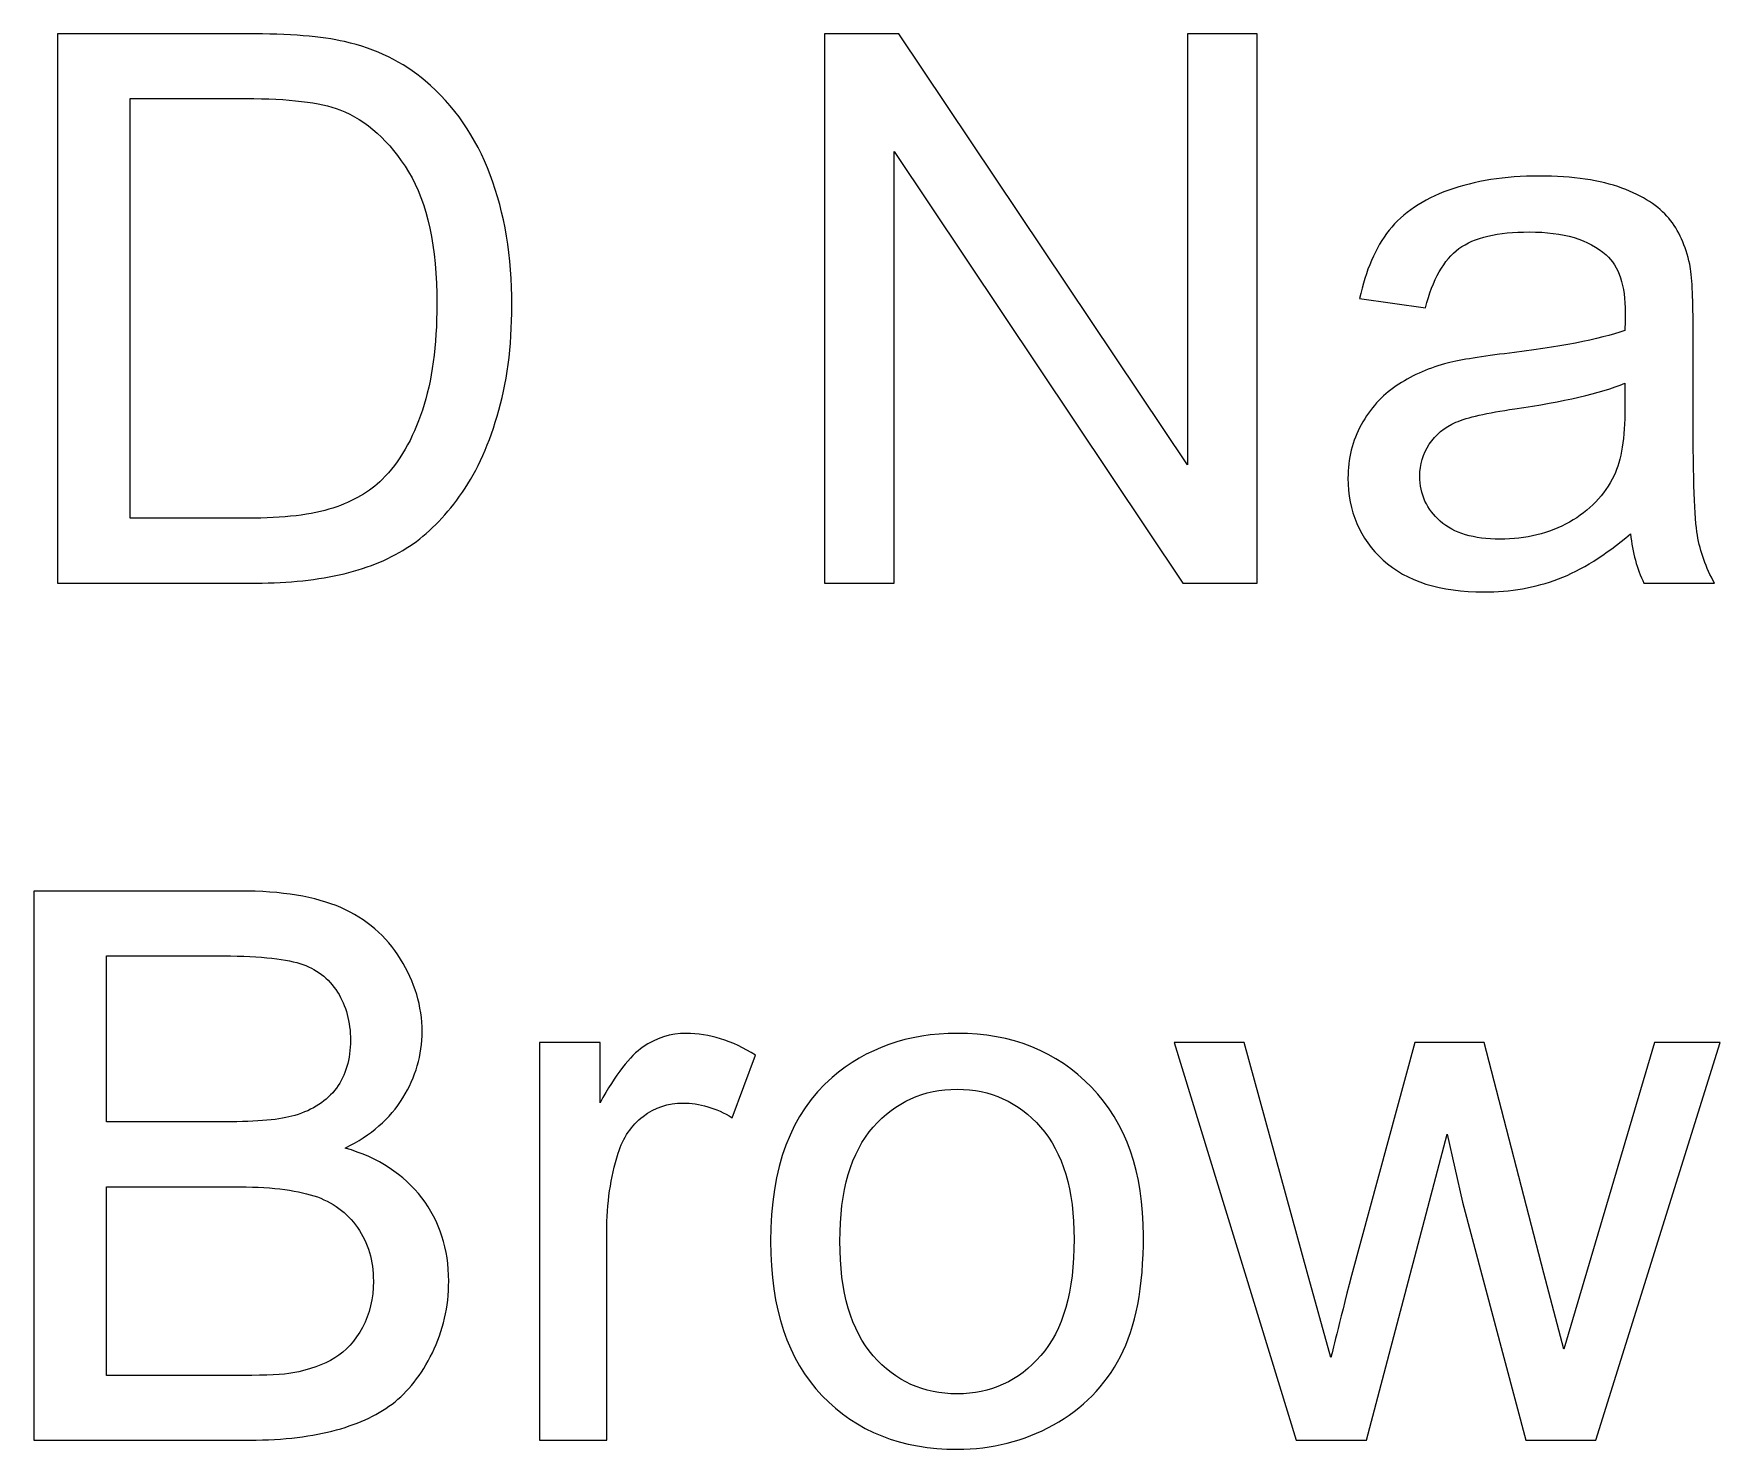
# Model space of a CAD drawing. Header units: centimetres. Extents: x -24.8 to 34.2, y -10 to 25.5.
# Drawn here: x -18.98 to -11.22, y 18.94 to 25.45 of the extents above; entities that cross this region are included whole.
import ezdxf

# ---------------------------------------------------------------- set-up
doc = ezdxf.new("R2010")
doc.units = ezdxf.units.CM
doc.header["$MEASUREMENT"] = 0
doc.layers.add('Layer 1', color=7, linetype='Continuous')

msp = doc.modelspace()

# ---------------------------------------------------------------- linework, layer by layer
at = {"layer": 'Layer 1', "color": 250}
for points, knots in [([(-18.86542, 22.92589), (-18.86542, 22.92589), (-18.86542, 25.45119), (-18.86542, 25.45119), (-18.86542, 25.45119), (-18.86542, 25.45119), (-17.99583, 25.45119), (-17.99583, 25.45119), (-17.99583, 25.45119), (-17.79945, 25.45119), (-17.64952, 25.43884), (-17.54604, 25.41473), (-17.54604, 25.41473), (-17.4014, 25.38181), (-17.27793, 25.32125), (-17.17562, 25.23423), (-17.17562, 25.23423), (-17.04274, 25.12134), (-16.94279, 24.97788), (-16.87694, 24.80266), (-16.87694, 24.80266), (-16.8105, 24.62745), (-16.77757, 24.42754), (-16.77757, 24.20235), (-16.77757, 24.20235), (-16.77757, 24.01068), (-16.79991, 23.84076), (-16.84519, 23.69259), (-16.84519, 23.69259), (-16.88987, 23.54443), (-16.9469, 23.42154), (-17.01746, 23.32453), (-17.01746, 23.32453), (-17.08743, 23.22751), (-17.16386, 23.15108), (-17.24735, 23.09581), (-17.24735, 23.09581), (-17.33026, 23.03995), (-17.4308, 22.99762), (-17.54839, 22.96881), (-17.54839, 22.96881), (-17.66657, 22.94), (-17.8018, 22.92589), (-17.95408, 22.92589), (-17.95408, 22.92589), (-17.95408, 22.92589), (-18.86542, 22.92589), (-18.86542, 22.92589)], [0, 0, 0, 0, 0.0833333, 0.0833333, 0.0833333, 0.0833333, 0.1666667, 0.1666667, 0.1666667, 0.1666667, 0.25, 0.25, 0.25, 0.25, 0.3333333, 0.3333333, 0.3333333, 0.3333333, 0.4166667, 0.4166667, 0.4166667, 0.4166667, 0.5, 0.5, 0.5, 0.5, 0.5833333, 0.5833333, 0.5833333, 0.5833333, 0.6666667, 0.6666667, 0.6666667, 0.6666667, 0.75, 0.75, 0.75, 0.75, 0.8333333, 0.8333333, 0.8333333, 0.8333333, 0.9166667, 0.9166667, 0.9166667, 0.9166667, 1, 1, 1, 1]), ([(-15.34118, 22.92589), (-15.34118, 22.92589), (-15.34118, 25.45119), (-15.34118, 25.45119), (-15.34118, 25.45119), (-15.34118, 25.45119), (-14.9984, 25.45119), (-14.9984, 25.45119), (-14.9984, 25.45119), (-14.9984, 25.45119), (-13.67196, 23.46858), (-13.67196, 23.46858), (-13.67196, 23.46858), (-13.67196, 23.46858), (-13.67196, 25.45119), (-13.67196, 25.45119), (-13.67196, 25.45119), (-13.67196, 25.45119), (-13.35152, 25.45119), (-13.35152, 25.45119), (-13.35152, 25.45119), (-13.35152, 25.45119), (-13.35152, 22.92589), (-13.35152, 22.92589), (-13.35152, 22.92589), (-13.35152, 22.92589), (-13.6943, 22.92589), (-13.6943, 22.92589), (-13.6943, 22.92589), (-13.6943, 22.92589), (-15.02074, 24.91026), (-15.02074, 24.91026), (-15.02074, 24.91026), (-15.02074, 24.91026), (-15.02074, 22.92589), (-15.02074, 22.92589), (-15.02074, 22.92589), (-15.02074, 22.92589), (-15.34118, 22.92589), (-15.34118, 22.92589)], [0, 0, 0, 0, 0.1, 0.1, 0.1, 0.1, 0.2, 0.2, 0.2, 0.2, 0.3, 0.3, 0.3, 0.3, 0.4, 0.4, 0.4, 0.4, 0.5, 0.5, 0.5, 0.5, 0.6, 0.6, 0.6, 0.6, 0.7, 0.7, 0.7, 0.7, 0.8, 0.8, 0.8, 0.8, 0.9, 0.9, 0.9, 0.9, 1, 1, 1, 1]), ([(-18.53146, 23.22399), (-18.53146, 23.22399), (-17.9923, 23.22399), (-17.9923, 23.22399), (-17.9923, 23.22399), (-17.82591, 23.22399), (-17.69479, 23.23927), (-17.60013, 23.27044), (-17.60013, 23.27044), (-17.50547, 23.3016), (-17.43021, 23.34511), (-17.37377, 23.40155), (-17.37377, 23.40155), (-17.29439, 23.48034), (-17.23265, 23.58735), (-17.18856, 23.72081), (-17.18856, 23.72081), (-17.14446, 23.85487), (-17.12212, 24.01656), (-17.12212, 24.20765), (-17.12212, 24.20765), (-17.12212, 24.47164), (-17.16563, 24.67449), (-17.25206, 24.81619), (-17.25206, 24.81619), (-17.33908, 24.95847), (-17.44432, 25.05314), (-17.56838, 25.10135), (-17.56838, 25.10135), (-17.65775, 25.13604), (-17.80239, 25.15309), (-18.00053, 25.15309), (-18.00053, 25.15309), (-18.00053, 25.15309), (-18.53146, 25.15309), (-18.53146, 25.15309), (-18.53146, 25.15309), (-18.53146, 25.15309), (-18.53146, 23.22399), (-18.53146, 23.22399)], [0, 0, 0, 0, 0.1, 0.1, 0.1, 0.1, 0.2, 0.2, 0.2, 0.2, 0.3, 0.3, 0.3, 0.3, 0.4, 0.4, 0.4, 0.4, 0.5, 0.5, 0.5, 0.5, 0.6, 0.6, 0.6, 0.6, 0.7, 0.7, 0.7, 0.7, 0.8, 0.8, 0.8, 0.8, 0.9, 0.9, 0.9, 0.9, 1, 1, 1, 1]), ([(-11.63585, 23.15167), (-11.75109, 23.05407), (-11.86162, 22.98527), (-11.96746, 22.9447), (-11.96746, 22.9447), (-12.07388, 22.90472), (-12.18794, 22.88473), (-12.30965, 22.88473), (-12.30965, 22.88473), (-12.51073, 22.88473), (-12.66478, 22.93353), (-12.77296, 23.03172), (-12.77296, 23.03172), (-12.88056, 23.12991), (-12.93465, 23.25574), (-12.93465, 23.40802), (-12.93465, 23.40802), (-12.93465, 23.49798), (-12.91466, 23.5797), (-12.8735, 23.65379), (-12.8735, 23.65379), (-12.83293, 23.72787), (-12.77943, 23.78725), (-12.71358, 23.83194), (-12.71358, 23.83194), (-12.64714, 23.87662), (-12.57306, 23.91073), (-12.49015, 23.93366), (-12.49015, 23.93366), (-12.42959, 23.94953), (-12.33787, 23.96541), (-12.21499, 23.98011), (-12.21499, 23.98011), (-11.96452, 24.01009), (-11.7799, 24.04537), (-11.66172, 24.08711), (-11.66172, 24.08711), (-11.66054, 24.12945), (-11.65995, 24.15649), (-11.65995, 24.16767), (-11.65995, 24.16767), (-11.65995, 24.29408), (-11.68935, 24.38345), (-11.74815, 24.4346), (-11.74815, 24.4346), (-11.82693, 24.50516), (-11.94511, 24.53984), (-12.10092, 24.53984), (-12.10092, 24.53984), (-12.24674, 24.53984), (-12.35433, 24.51456), (-12.4243, 24.46341), (-12.4243, 24.46341), (-12.49368, 24.41226), (-12.54483, 24.32171), (-12.57835, 24.19177), (-12.57835, 24.19177), (-12.57835, 24.19177), (-12.88115, 24.23352), (-12.88115, 24.23352), (-12.88115, 24.23352), (-12.85351, 24.36287), (-12.80824, 24.46811), (-12.74533, 24.54749), (-12.74533, 24.54749), (-12.68242, 24.62745), (-12.59069, 24.68919), (-12.47134, 24.73211), (-12.47134, 24.73211), (-12.35198, 24.77503), (-12.21381, 24.79678), (-12.05624, 24.79678), (-12.05624, 24.79678), (-11.89984, 24.79678), (-11.77343, 24.77797), (-11.67583, 24.74152), (-11.67583, 24.74152), (-11.57822, 24.70447), (-11.50649, 24.65861), (-11.46004, 24.60276), (-11.46004, 24.60276), (-11.41418, 24.5469), (-11.38243, 24.47693), (-11.36362, 24.39168), (-11.36362, 24.39168), (-11.35362, 24.33876), (-11.34833, 24.24351), (-11.34833, 24.10593), (-11.34833, 24.10593), (-11.34833, 24.10593), (-11.34833, 23.69259), (-11.34833, 23.69259), (-11.34833, 23.69259), (-11.34833, 23.4039), (-11.34186, 23.22163), (-11.32834, 23.14579), (-11.32834, 23.14579), (-11.31541, 23.06935), (-11.28895, 22.99586), (-11.25014, 22.92589), (-11.25014, 22.92589), (-11.25014, 22.92589), (-11.57411, 22.92589), (-11.57411, 22.92589), (-11.57411, 22.92589), (-11.60586, 22.98998), (-11.62703, 23.06524), (-11.63585, 23.15167)], [0, 0, 0, 0, 0.037037, 0.037037, 0.037037, 0.037037, 0.0740741, 0.0740741, 0.0740741, 0.0740741, 0.1111111, 0.1111111, 0.1111111, 0.1111111, 0.1481481, 0.1481481, 0.1481481, 0.1481481, 0.1851852, 0.1851852, 0.1851852, 0.1851852, 0.2222222, 0.2222222, 0.2222222, 0.2222222, 0.2592593, 0.2592593, 0.2592593, 0.2592593, 0.2962963, 0.2962963, 0.2962963, 0.2962963, 0.3333333, 0.3333333, 0.3333333, 0.3333333, 0.3703704, 0.3703704, 0.3703704, 0.3703704, 0.4074074, 0.4074074, 0.4074074, 0.4074074, 0.4444444, 0.4444444, 0.4444444, 0.4444444, 0.4814815, 0.4814815, 0.4814815, 0.4814815, 0.5185185, 0.5185185, 0.5185185, 0.5185185, 0.5555556, 0.5555556, 0.5555556, 0.5555556, 0.5925926, 0.5925926, 0.5925926, 0.5925926, 0.6296296, 0.6296296, 0.6296296, 0.6296296, 0.6666667, 0.6666667, 0.6666667, 0.6666667, 0.7037037, 0.7037037, 0.7037037, 0.7037037, 0.7407407, 0.7407407, 0.7407407, 0.7407407, 0.7777778, 0.7777778, 0.7777778, 0.7777778, 0.8148148, 0.8148148, 0.8148148, 0.8148148, 0.8518519, 0.8518519, 0.8518519, 0.8518519, 0.8888889, 0.8888889, 0.8888889, 0.8888889, 0.9259259, 0.9259259, 0.9259259, 0.9259259, 0.962963, 0.962963, 0.962963, 0.962963, 1, 1, 1, 1]), ([(-11.66172, 23.84429), (-11.7746, 23.79784), (-11.94335, 23.75903), (-12.16795, 23.72669), (-12.16795, 23.72669), (-12.29554, 23.70847), (-12.38608, 23.68789), (-12.43841, 23.66496), (-12.43841, 23.66496), (-12.49133, 23.64203), (-12.53249, 23.60851), (-12.56071, 23.56383), (-12.56071, 23.56383), (-12.58952, 23.51973), (-12.60422, 23.47093), (-12.60422, 23.41684), (-12.60422, 23.41684), (-12.60422, 23.33394), (-12.57247, 23.26514), (-12.51014, 23.20988), (-12.51014, 23.20988), (-12.44782, 23.1552), (-12.3561, 23.12756), (-12.23557, 23.12756), (-12.23557, 23.12756), (-12.11621, 23.12756), (-12.00979, 23.15343), (-11.91689, 23.20576), (-11.91689, 23.20576), (-11.82399, 23.25809), (-11.7552, 23.32982), (-11.71169, 23.42037), (-11.71169, 23.42037), (-11.67818, 23.49033), (-11.66172, 23.59381), (-11.66172, 23.73022), (-11.66172, 23.73022), (-11.66172, 23.73022), (-11.66172, 23.84429), (-11.66172, 23.84429)], [0, 0, 0, 0, 0.1, 0.1, 0.1, 0.1, 0.2, 0.2, 0.2, 0.2, 0.3, 0.3, 0.3, 0.3, 0.4, 0.4, 0.4, 0.4, 0.5, 0.5, 0.5, 0.5, 0.6, 0.6, 0.6, 0.6, 0.7, 0.7, 0.7, 0.7, 0.8, 0.8, 0.8, 0.8, 0.9, 0.9, 0.9, 0.9, 1, 1, 1, 1]), ([(-18.97508, 18.98478), (-18.97508, 18.98478), (-18.97508, 21.51008), (-18.97508, 21.51008), (-18.97508, 21.51008), (-18.97508, 21.51008), (-18.02729, 21.51008), (-18.02729, 21.51008), (-18.02729, 21.51008), (-17.83444, 21.51008), (-17.67981, 21.48421), (-17.56339, 21.43364), (-17.56339, 21.43364), (-17.44638, 21.38249), (-17.35525, 21.3037), (-17.2894, 21.19728), (-17.2894, 21.19728), (-17.22355, 21.09145), (-17.19003, 20.98032), (-17.19003, 20.86391), (-17.19003, 20.86391), (-17.19003, 20.75631), (-17.21943, 20.65459), (-17.27823, 20.55934), (-17.27823, 20.55934), (-17.33644, 20.46409), (-17.42522, 20.38707), (-17.5434, 20.32827), (-17.5434, 20.32827), (-17.39053, 20.28359), (-17.27352, 20.20715), (-17.19121, 20.09956), (-17.19121, 20.09956), (-17.10889, 19.99137), (-17.06774, 19.86378), (-17.06774, 19.71679), (-17.06774, 19.71679), (-17.06774, 19.59861), (-17.09302, 19.48866), (-17.143, 19.38695), (-17.143, 19.38695), (-17.19297, 19.28523), (-17.25471, 19.20703), (-17.3282, 19.15176), (-17.3282, 19.15176), (-17.4017, 19.09649), (-17.49401, 19.05534), (-17.60455, 19.02711), (-17.60455, 19.02711), (-17.71508, 18.99889), (-17.8509, 18.98478), (-18.012, 18.98478), (-18.012, 18.98478), (-18.012, 18.98478), (-18.97508, 18.98478), (-18.97508, 18.98478)], [0, 0, 0, 0, 0.0714286, 0.0714286, 0.0714286, 0.0714286, 0.1428571, 0.1428571, 0.1428571, 0.1428571, 0.2142857, 0.2142857, 0.2142857, 0.2142857, 0.2857143, 0.2857143, 0.2857143, 0.2857143, 0.3571429, 0.3571429, 0.3571429, 0.3571429, 0.4285714, 0.4285714, 0.4285714, 0.4285714, 0.5, 0.5, 0.5, 0.5, 0.5714286, 0.5714286, 0.5714286, 0.5714286, 0.6428571, 0.6428571, 0.6428571, 0.6428571, 0.7142857, 0.7142857, 0.7142857, 0.7142857, 0.7857143, 0.7857143, 0.7857143, 0.7857143, 0.8571429, 0.8571429, 0.8571429, 0.8571429, 0.9285714, 0.9285714, 0.9285714, 0.9285714, 1, 1, 1, 1]), ([(-18.64053, 20.4488), (-18.64053, 20.4488), (-18.09432, 20.4488), (-18.09432, 20.4488), (-18.09432, 20.4488), (-17.94674, 20.4488), (-17.84032, 20.4588), (-17.77564, 20.4782), (-17.77564, 20.4782), (-17.69098, 20.50348), (-17.62689, 20.54523), (-17.58397, 20.60403), (-17.58397, 20.60403), (-17.54105, 20.66282), (-17.51929, 20.73632), (-17.51929, 20.82451), (-17.51929, 20.82451), (-17.51929, 20.908), (-17.53928, 20.98209), (-17.57926, 21.04559), (-17.57926, 21.04559), (-17.61983, 21.10967), (-17.67745, 21.15318), (-17.75154, 21.1767), (-17.75154, 21.1767), (-17.82621, 21.20022), (-17.95438, 21.21198), (-18.13606, 21.21198), (-18.13606, 21.21198), (-18.13606, 21.21198), (-18.64053, 21.21198), (-18.64053, 21.21198), (-18.64053, 21.21198), (-18.64053, 21.21198), (-18.64053, 20.4488), (-18.64053, 20.4488)], [0, 0, 0, 0, 0.1111111, 0.1111111, 0.1111111, 0.1111111, 0.2222222, 0.2222222, 0.2222222, 0.2222222, 0.3333333, 0.3333333, 0.3333333, 0.3333333, 0.4444444, 0.4444444, 0.4444444, 0.4444444, 0.5555556, 0.5555556, 0.5555556, 0.5555556, 0.6666667, 0.6666667, 0.6666667, 0.6666667, 0.7777778, 0.7777778, 0.7777778, 0.7777778, 0.8888889, 0.8888889, 0.8888889, 0.8888889, 1, 1, 1, 1]), ([(-16.65087, 18.98478), (-16.65087, 18.98478), (-16.65087, 20.81393), (-16.65087, 20.81393), (-16.65087, 20.81393), (-16.65087, 20.81393), (-16.37218, 20.81393), (-16.37218, 20.81393), (-16.37218, 20.81393), (-16.37218, 20.81393), (-16.37218, 20.537), (-16.37218, 20.537), (-16.37218, 20.537), (-16.30104, 20.66635), (-16.23519, 20.75219), (-16.17463, 20.79335), (-16.17463, 20.79335), (-16.11465, 20.83451), (-16.04821, 20.85567), (-15.97589, 20.85567), (-15.97589, 20.85567), (-15.87124, 20.85567), (-15.7654, 20.82216), (-15.65722, 20.75572), (-15.65722, 20.75572), (-15.65722, 20.75572), (-15.76423, 20.46762), (-15.76423, 20.46762), (-15.76423, 20.46762), (-15.83949, 20.51289), (-15.91533, 20.53523), (-15.99118, 20.53523), (-15.99118, 20.53523), (-16.05939, 20.53523), (-16.11995, 20.51466), (-16.17404, 20.47409), (-16.17404, 20.47409), (-16.22813, 20.43293), (-16.26635, 20.37649), (-16.28928, 20.30417), (-16.28928, 20.30417), (-16.32397, 20.19422), (-16.34102, 20.07369), (-16.34102, 19.94257), (-16.34102, 19.94257), (-16.34102, 19.94257), (-16.34102, 18.98478), (-16.34102, 18.98478), (-16.34102, 18.98478), (-16.34102, 18.98478), (-16.65087, 18.98478), (-16.65087, 18.98478)], [0, 0, 0, 0, 0.0769231, 0.0769231, 0.0769231, 0.0769231, 0.1538462, 0.1538462, 0.1538462, 0.1538462, 0.2307692, 0.2307692, 0.2307692, 0.2307692, 0.3076923, 0.3076923, 0.3076923, 0.3076923, 0.3846154, 0.3846154, 0.3846154, 0.3846154, 0.4615385, 0.4615385, 0.4615385, 0.4615385, 0.5384615, 0.5384615, 0.5384615, 0.5384615, 0.6153846, 0.6153846, 0.6153846, 0.6153846, 0.6923077, 0.6923077, 0.6923077, 0.6923077, 0.7692308, 0.7692308, 0.7692308, 0.7692308, 0.8461538, 0.8461538, 0.8461538, 0.8461538, 0.9230769, 0.9230769, 0.9230769, 0.9230769, 1, 1, 1, 1]), ([(-15.58843, 19.89965), (-15.58843, 20.23831), (-15.49435, 20.48937), (-15.30562, 20.65224), (-15.30562, 20.65224), (-15.14863, 20.78747), (-14.95695, 20.85567), (-14.73059, 20.85567), (-14.73059, 20.85567), (-14.47894, 20.85567), (-14.27316, 20.77336), (-14.11382, 20.60814), (-14.11382, 20.60814), (-13.95389, 20.44351), (-13.87452, 20.21597), (-13.87452, 19.92552), (-13.87452, 19.92552), (-13.87452, 19.68975), (-13.9098, 19.50454), (-13.98035, 19.36989), (-13.98035, 19.36989), (-14.05091, 19.23466), (-14.1538, 19.13001), (-14.28844, 19.05534), (-14.28844, 19.05534), (-14.42367, 18.98066), (-14.57066, 18.94362), (-14.73059, 18.94362), (-14.73059, 18.94362), (-14.98635, 18.94362), (-15.19332, 19.02535), (-15.35148, 19.18998), (-15.35148, 19.18998), (-15.50964, 19.35402), (-15.58843, 19.59038), (-15.58843, 19.89965)], [0, 0, 0, 0, 0.1111111, 0.1111111, 0.1111111, 0.1111111, 0.2222222, 0.2222222, 0.2222222, 0.2222222, 0.3333333, 0.3333333, 0.3333333, 0.3333333, 0.4444444, 0.4444444, 0.4444444, 0.4444444, 0.5555556, 0.5555556, 0.5555556, 0.5555556, 0.6666667, 0.6666667, 0.6666667, 0.6666667, 0.7777778, 0.7777778, 0.7777778, 0.7777778, 0.8888889, 0.8888889, 0.8888889, 0.8888889, 1, 1, 1, 1]), ([(-13.17308, 18.98478), (-13.17308, 18.98478), (-13.73282, 20.81393), (-13.73282, 20.81393), (-13.73282, 20.81393), (-13.73282, 20.81393), (-13.41238, 20.81393), (-13.41238, 20.81393), (-13.41238, 20.81393), (-13.41238, 20.81393), (-13.12134, 19.75795), (-13.12134, 19.75795), (-13.12134, 19.75795), (-13.12134, 19.75795), (-13.01315, 19.36519), (-13.01315, 19.36519), (-13.01315, 19.36519), (-13.00845, 19.38518), (-12.9767, 19.51101), (-12.91849, 19.74266), (-12.91849, 19.74266), (-12.91849, 19.74266), (-12.62745, 20.81393), (-12.62745, 20.81393), (-12.62745, 20.81393), (-12.62745, 20.81393), (-12.30877, 20.81393), (-12.30877, 20.81393), (-12.30877, 20.81393), (-12.30877, 20.81393), (-12.03478, 19.75325), (-12.03478, 19.75325), (-12.03478, 19.75325), (-12.03478, 19.75325), (-11.94306, 19.40341), (-11.94306, 19.40341), (-11.94306, 19.40341), (-11.94306, 19.40341), (-11.8384, 19.75677), (-11.8384, 19.75677), (-11.8384, 19.75677), (-11.8384, 19.75677), (-11.52502, 20.81393), (-11.52502, 20.81393), (-11.52502, 20.81393), (-11.52502, 20.81393), (-11.2234, 20.81393), (-11.2234, 20.81393), (-11.2234, 20.81393), (-11.2234, 20.81393), (-11.79548, 18.98478), (-11.79548, 18.98478), (-11.79548, 18.98478), (-11.79548, 18.98478), (-12.1171, 18.98478), (-12.1171, 18.98478), (-12.1171, 18.98478), (-12.1171, 18.98478), (-12.40814, 20.08015), (-12.40814, 20.08015), (-12.40814, 20.08015), (-12.40814, 20.08015), (-12.47928, 20.39236), (-12.47928, 20.39236), (-12.47928, 20.39236), (-12.47928, 20.39236), (-12.84911, 18.98478), (-12.84911, 18.98478), (-12.84911, 18.98478), (-12.84911, 18.98478), (-13.17308, 18.98478), (-13.17308, 18.98478)], [0, 0, 0, 0, 0.0555556, 0.0555556, 0.0555556, 0.0555556, 0.1111111, 0.1111111, 0.1111111, 0.1111111, 0.1666667, 0.1666667, 0.1666667, 0.1666667, 0.2222222, 0.2222222, 0.2222222, 0.2222222, 0.2777778, 0.2777778, 0.2777778, 0.2777778, 0.3333333, 0.3333333, 0.3333333, 0.3333333, 0.3888889, 0.3888889, 0.3888889, 0.3888889, 0.4444444, 0.4444444, 0.4444444, 0.4444444, 0.5, 0.5, 0.5, 0.5, 0.5555556, 0.5555556, 0.5555556, 0.5555556, 0.6111111, 0.6111111, 0.6111111, 0.6111111, 0.6666667, 0.6666667, 0.6666667, 0.6666667, 0.7222222, 0.7222222, 0.7222222, 0.7222222, 0.7777778, 0.7777778, 0.7777778, 0.7777778, 0.8333333, 0.8333333, 0.8333333, 0.8333333, 0.8888889, 0.8888889, 0.8888889, 0.8888889, 0.9444444, 0.9444444, 0.9444444, 0.9444444, 1, 1, 1, 1]), ([(-15.26975, 19.89965), (-15.26975, 19.66505), (-15.2186, 19.48984), (-15.11629, 19.37342), (-15.11629, 19.37342), (-15.01399, 19.25642), (-14.88522, 19.19821), (-14.73059, 19.19821), (-14.73059, 19.19821), (-14.57654, 19.19821), (-14.44837, 19.25701), (-14.34606, 19.37401), (-14.34606, 19.37401), (-14.24435, 19.49101), (-14.19319, 19.66976), (-14.19319, 19.90964), (-14.19319, 19.90964), (-14.19319, 20.13601), (-14.24435, 20.30769), (-14.34724, 20.42411), (-14.34724, 20.42411), (-14.45013, 20.54053), (-14.57772, 20.59873), (-14.73059, 20.59873), (-14.73059, 20.59873), (-14.88522, 20.59873), (-15.01399, 20.54053), (-15.11629, 20.4247), (-15.11629, 20.4247), (-15.2186, 20.30887), (-15.26975, 20.13366), (-15.26975, 19.89965)], [0, 0, 0, 0, 0.125, 0.125, 0.125, 0.125, 0.25, 0.25, 0.25, 0.25, 0.375, 0.375, 0.375, 0.375, 0.5, 0.5, 0.5, 0.5, 0.625, 0.625, 0.625, 0.625, 0.75, 0.75, 0.75, 0.75, 0.875, 0.875, 0.875, 0.875, 1, 1, 1, 1]), ([(-18.64053, 19.28288), (-18.64053, 19.28288), (-18.012, 19.28288), (-18.012, 19.28288), (-18.012, 19.28288), (-17.90382, 19.28288), (-17.82797, 19.28699), (-17.78446, 19.29464), (-17.78446, 19.29464), (-17.70744, 19.30875), (-17.64335, 19.33168), (-17.59161, 19.36402), (-17.59161, 19.36402), (-17.53987, 19.39577), (-17.49754, 19.4428), (-17.46402, 19.50395), (-17.46402, 19.50395), (-17.4311, 19.56569), (-17.41405, 19.63624), (-17.41405, 19.71679), (-17.41405, 19.71679), (-17.41405, 19.81087), (-17.43815, 19.89259), (-17.48637, 19.96256), (-17.48637, 19.96256), (-17.53458, 20.03194), (-17.60161, 20.08074), (-17.68745, 20.10896), (-17.68745, 20.10896), (-17.7727, 20.1366), (-17.89618, 20.15071), (-18.05669, 20.15071), (-18.05669, 20.15071), (-18.05669, 20.15071), (-18.64053, 20.15071), (-18.64053, 20.15071), (-18.64053, 20.15071), (-18.64053, 20.15071), (-18.64053, 19.28288), (-18.64053, 19.28288)], [0, 0, 0, 0, 0.1, 0.1, 0.1, 0.1, 0.2, 0.2, 0.2, 0.2, 0.3, 0.3, 0.3, 0.3, 0.4, 0.4, 0.4, 0.4, 0.5, 0.5, 0.5, 0.5, 0.6, 0.6, 0.6, 0.6, 0.7, 0.7, 0.7, 0.7, 0.8, 0.8, 0.8, 0.8, 0.9, 0.9, 0.9, 0.9, 1, 1, 1, 1])]:
    msp.add_open_spline(points, degree=3, knots=knots, dxfattribs=at)

doc.saveas('drawing.dxf')
